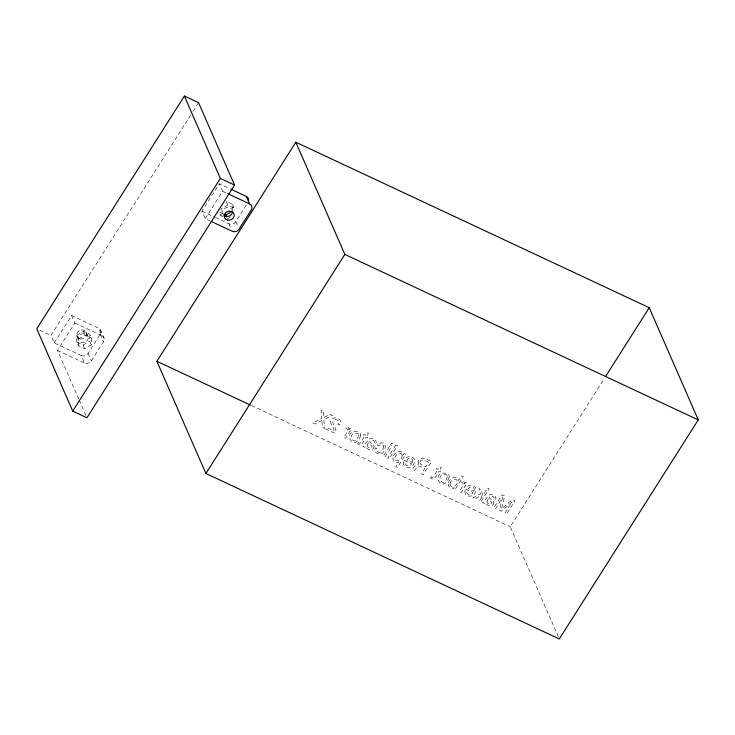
<?xml version="1.0" encoding="UTF-8"?>
<svg xmlns="http://www.w3.org/2000/svg" width="735" height="735" viewBox="0 0 735 735"><rect width="100%" height="100%" fill="white"/><g stroke="black" fill="none" stroke-linecap="round" stroke-linejoin="round"><path stroke-width="0.55" stroke-dasharray="3.67 2.76" d="M76.734 342.032L76.918 335.206L83.496 331.366L89.891 334.361L91.526 338.1L91.333 344.926L84.755 348.767L78.369 345.781L76.734 342.032L83.119 345.027L84.755 348.767M78.369 345.781L78.553 338.945L76.918 335.206M91.333 344.926L89.698 341.187L89.891 334.361M222.824 216.604L220.996 215.75L221.18 208.924L227.758 205.083L234.153 208.078L234.088 210.357M232.361 210.026L232.517 204.33L226.123 201.344L227.758 205.083M54.215 342.905L71.589 315.526L98.563 328.15L101.834 335.638A5.09 4.456 -23.6 0 1 103.488 341.738L91.333 360.903A5.09 4.456 -23.6 0 1 84.461 363.017L81.19 355.529L54.215 342.905L50.945 335.417L190.567 115.294M193.029 111.417L198.56 102.689M78.774 399.114L57.486 350.393L74.86 323.014L71.589 315.526M81.19 355.529A5.09 4.456 -23.6 0 0 88.053 353.425L100.217 334.25A5.09 4.456 -23.6 0 0 98.563 328.15M210.412 221.06L205.221 218.635L201.95 211.147L219.324 183.768L229.697 188.629M205.221 218.635L222.595 191.256L219.324 183.768M215.438 217.459L228.925 223.78A5.09 4.456 -23.6 0 0 235.797 221.667L246.73 204.413M558.38 636.859L510.274 526.747L604.345 378.452M227.381 218.745L231.139 216.549M78.553 338.945L85.131 335.105L91.526 338.1M83.119 345.027L89.698 341.187M222.595 191.256L226.738 193.195M223.008 213.72L219.361 212.011L220.996 215.75M201.95 211.147L214.399 216.972M74.86 323.014L101.834 335.638M251.462 405.564L510.274 526.747M39.791 330.19L50.945 335.417M57.486 350.393L84.461 363.017M232.517 204.33L234.153 208.078M235.797 221.667L238.25 227.28M228.925 223.78L230.974 228.456M100.337 329.703L104.076 338.256M100.217 334.25L103.488 341.738M86.059 331.889L88.163 336.704A5.09 4.456 -23.6 0 1 81.897 342.675A5.09 4.456 -23.6 0 1 79.867 335.206A5.09 4.456 -23.6 0 1 88.163 336.704M83.496 331.366L85.131 335.105M88.053 353.425L91.333 360.903M76.826 335.95L78.921 340.755M79.233 400.152L86.023 415.707M223.192 214.473A5.09 4.456 -23.6 0 1 225.186 208.134A5.09 4.456 -23.6 0 1 231.957 209.356M348.895 429.065L348.895 429.745L349.933 428.11L351.495 428.845L345.505 438.29L343.861 437.518L347.738 431.059L347.315 429.038L345.772 428.119L346.837 426.447L348.206 427.255L348.895 429.065M464.474 483.18L464.474 483.86L465.512 482.233L467.074 482.968L461.084 492.413L459.43 491.642L463.316 485.183L462.894 483.161L461.35 482.243L462.416 480.561L463.785 481.37L464.474 483.18M448.276 483.86C447.661 487.066 451.648 489.289 454.267 487.654L453.495 488.858L455.02 489.574L463.261 476.574L461.663 475.821L458.677 480.525C456.913 474.167 448.12 478.558 448.276 483.86M383.771 446.531L382.687 449.939L380.546 452.034A2.416 2.113 -23.6 0 1 378.635 452.319L376.733 450.73L376.954 448.681L375.355 447.937L374.804 449.783A4.015 3.519 -23.6 0 0 375.328 451.979C385.967 461.617 389.973 435.221 377.211 445.006L378.81 445.759C380.023 443.903 383.367 444.243 383.771 446.531M419.795 462.434L420.558 464.171L425.841 466.798L428.643 462.379C426.3 460.781 420.852 457.877 419.795 462.434M374.179 446.384C374.161 451.143 366.627 450.932 366.232 446.375L364.615 447.312L362.75 446.43C365.644 445.373 366.737 440.531 369.981 438.492C372.93 437.619 378.056 440.559 375.704 443.922L374.17 443.205C375.493 441.028 372.103 439.319 370.376 440.219L369.595 441.955L373.444 444.767L374.179 446.384M493.92 502.446C493.902 507.205 486.368 506.994 485.964 502.437L484.356 503.383L482.491 502.492C485.385 501.435 486.478 496.594 489.712 494.563C492.671 493.681 497.797 496.621 495.445 499.993L493.911 499.267C495.234 497.099 491.844 495.39 490.107 496.29L489.335 498.018L493.185 500.829L493.92 502.446M330.695 421.651C330.199 425.161 334.719 427.347 333.837 430.885L326.689 427.54L325.734 429.038L334.728 433.246C338.642 428.827 331.669 425.28 333.084 421.036C334.976 417.452 340.911 420.907 337.907 424.168L339.579 424.949C344.494 418.592 331.834 414.54 330.695 421.651M402.183 455.296C402.734 459.017 396.505 463.656 394.915 458.833C394.364 455.121 400.538 450.463 402.183 455.296M393.069 457.602C392.104 460.854 396.055 463.491 398.848 461.902L395.788 466.725L397.433 467.497L405.784 454.322L404.186 453.578L403.396 454.827C401.99 448.469 393.262 452.494 393.069 457.602M450.142 483.814C449.958 488.922 457.262 486.276 457.363 482.362C457.868 476.703 449.912 479.413 450.142 483.814M403.524 462.333C402.541 469.022 412.877 468.902 414.154 463.142C417.416 456.499 406.207 453.918 404.397 460.395L411.572 463.757C410.396 467.23 404.287 466.284 405.352 462.471L403.736 461.718L403.524 462.333M464.952 491.09C463.969 497.779 474.305 497.659 475.582 491.899C478.853 485.265 467.635 482.684 465.825 489.161L473 492.524C471.833 495.996 465.714 495.041 466.78 491.237L465.163 490.475L464.952 491.09M367.408 444.859C366.471 447.643 371.634 449.921 372.232 446.531L368.566 442.856L367.408 444.859M487.149 500.921C486.212 503.714 491.375 505.983 491.972 502.593L488.306 498.927L487.149 500.921M360.71 435.635C353.03 455.057 340.893 427.421 359.13 432.18A4.833 4.235 -23.6 0 1 360.655 434.606L360.71 435.635M418.013 461.341L418.491 464.208C415.937 464.309 409.808 470.088 414.274 470.492L418.399 465.88L424.913 468.268L421.385 473.827L423.204 474.672L431.427 461.718C427.844 459.706 420.273 455.103 418.013 461.341M449.214 477.07C441.533 496.502 429.396 468.866 447.633 473.625A4.833 4.235 -23.6 0 1 449.158 476.05L449.214 477.07M358.836 435.166C354.187 450.417 345.45 430.306 358.009 433.429A2.674 2.343 -23.6 0 1 358.836 435.166M447.339 476.611C442.69 491.853 433.953 471.751 446.512 474.865A2.674 2.343 -23.6 0 1 447.339 476.611M502.501 497.632L499.405 510.356L501.206 511.202L512.001 502.079L505.018 512.984L506.764 513.802L514.978 500.847L512.368 499.625L501.564 508.767L504.679 496.024L502.097 494.811L493.883 507.766L495.611 508.574L502.501 497.632M412.804 461.258L412.326 462.48L406.887 459.926C408.182 457.032 413.456 457.776 412.804 461.258M474.231 490.024L473.753 491.246L468.314 488.692C469.61 485.789 474.893 486.533 474.231 490.024M358.404 442.709L357.614 443.958C361.896 447.707 364.082 439.576 366.012 437.325L367.335 437.95L368.161 436.645L366.829 436.03L368.511 433.393L366.838 432.612L365.166 435.249L363.604 434.514L362.778 435.809L364.349 436.544L360.435 442.709L359.672 443.205L358.404 442.709M389.403 446.659L383.44 456.058L385.122 456.839L391.084 447.44L389.403 446.659M391.663 443.104L390.524 444.905L392.196 445.686L393.335 443.885L391.663 443.104M395.807 445.042L387.584 457.997L389.238 458.769L397.451 445.814L395.807 445.042M431.289 476.84L430.499 478.09C434.78 481.829 436.957 473.698 438.896 471.447L440.219 472.072L441.037 470.777L439.714 470.152L441.386 467.515L439.723 466.734L438.051 469.371L436.489 468.645L435.662 469.941L437.224 470.676L433.319 476.84L432.548 477.337L431.289 476.84M481.618 497.43L479.367 500.976L480.947 501.711L489.17 488.757L487.581 488.012L482.812 495.537L481.131 489.547L479.027 488.564L480.534 493.856L472.825 497.907L474.929 498.89L481.002 495.565L481.618 497.43M321.976 420.365L314.975 423.994L312.715 422.937L321.654 418.509L321.149 410.084L323.317 411.104L323.575 417.645L330.153 414.301L332.431 415.367L323.914 419.566L324.512 428.459L322.316 427.439L321.976 420.365M80.262 338.936A5.09 4.456 -23.6 0 0 86.528 332.955A5.09 4.456 -23.6 0 0 78.232 331.467A5.09 4.456 -23.6 0 0 80.262 338.936"/><path stroke-width="1.1" d="M184.366 96.046L36.75 328.765L72.737 411.131L86.932 417.774L234.548 185.055L198.56 102.689L184.366 96.046L220.353 178.403L234.548 185.055M72.737 411.131L220.353 178.403M156.877 361.28L295.828 142.213L649.226 307.689L698.25 419.896L559.298 638.954L205.901 473.487L156.877 361.28L250.424 405.077M205.901 473.487L344.853 254.42L295.828 142.213M605.576 376.513L649.226 307.689M223.927 214.151L225.746 215.006L232.324 211.165M230.735 189.106L246.298 196.401A5.09 4.456 -23.6 0 1 248.678 200.177M227.776 193.682L249.569 203.88A5.09 4.456 -23.6 0 1 251.223 209.989L239.068 229.155A5.09 4.456 -23.6 0 1 232.196 231.268L211.45 221.547M344.853 254.42L698.25 419.896M246.298 196.401L249.569 203.88M225.746 215.006L226.564 216.871M232.563 211.588A5.09 4.456 -23.6 0 1 229.366 215.998A5.09 4.456 -23.6 0 1 223.954 215.364M227.795 220.142A5.09 4.456 -23.6 0 0 234.061 214.161A5.09 4.456 -23.6 0 0 225.764 212.672A5.09 4.456 -23.6 0 0 227.795 220.142"/></g></svg>
